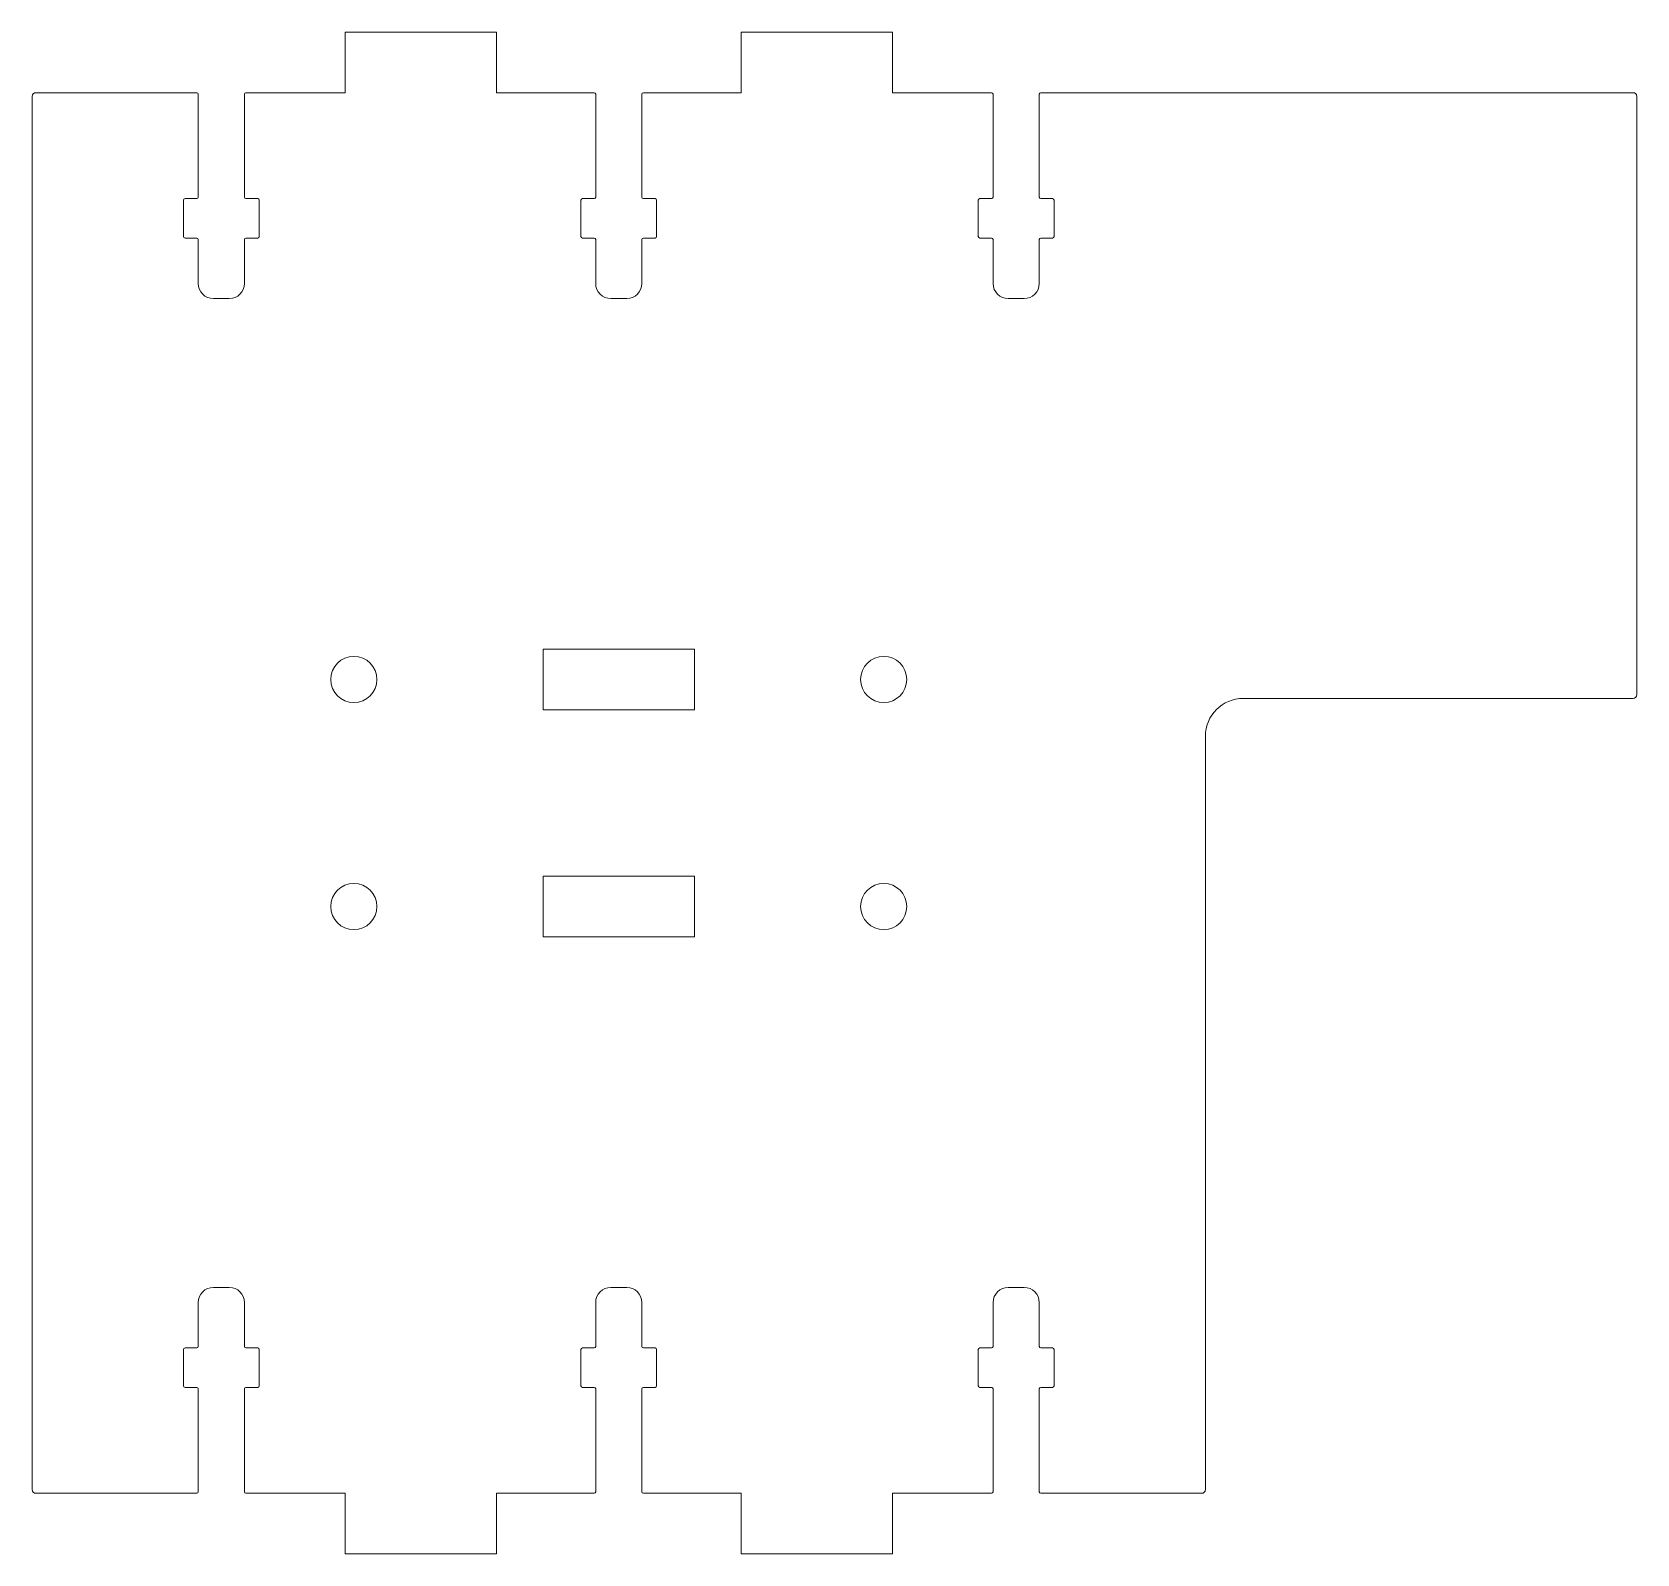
# Model space of a CAD drawing. Header units: millimetres. Extents: x 0 to 212, y -100 to 100.
import ezdxf

# ---------------------------------------------------------------- set-up
doc = ezdxf.new("R2010")
doc.units = ezdxf.units.MM
doc.layers.add('1', color=7, linetype='CONTINUOUS', true_color=0xffffff)

msp = doc.modelspace()

# ---------------------------------------------------------------- linework, layer by layer
at = {"layer": '1', "color": 163, "linetype": 'CONTINUOUS', "lineweight": 18}
for p, q in [((61.35, 100.5), (41.35, 100.5)), ((41.35, 100.5), (41.35, 92.5)), ((61.35, 92.5), (61.35, 100.5)), ((113.65, 100.5), (93.65, 100.5)), ((93.65, 100.5), (93.65, 92.5)), ((113.65, 92.5), (113.65, 100.5)), ((0, 92), (0, -92)), ((21.75, 92.5), (0.5, 92.5)), ((21.95, 78.7), (21.95, 92.3)), ((28.05, 92.3), (28.05, 78.7)), ((41.35, 92.5), (28.25, 92.5)), ((74.25, 92.5), (61.35, 92.5)), ((74.45, 78.7), (74.45, 92.3)), ((80.55, 92.3), (80.55, 78.7)), ((93.65, 92.5), (80.75, 92.5)), ((126.75, 92.5), (113.65, 92.5)), ((126.95, 78.7), (126.95, 92.3)), ((133.05, 92.3), (133.05, 78.7)), ((211.5, 92.5), (133.25, 92.5)), ((212, 13), (212, 92)), ((20.2, 78.5), (21.75, 78.5)), ((28.25, 78.5), (29.8, 78.5)), ((72.7, 78.5), (74.25, 78.5)), ((80.75, 78.5), (82.3, 78.5)), ((125.2, 78.5), (126.75, 78.5)), ((133.25, 78.5), (134.8, 78.5)), ((20, 73.5), (20, 78.3)), ((30, 78.3), (30, 73.5)), ((72.5, 73.5), (72.5, 78.3)), ((82.5, 78.3), (82.5, 73.5)), ((125, 73.5), (125, 78.3)), ((135, 78.3), (135, 73.5)), ((21.75, 73.3), (20.2, 73.3)), ((21.95, 67.3), (21.95, 73.1)), ((28.05, 73.1), (28.05, 67.3)), ((29.8, 73.3), (28.25, 73.3)), ((74.25, 73.3), (72.7, 73.3)), ((74.45, 67.3), (74.45, 73.1)), ((80.55, 73.1), (80.55, 67.3)), ((82.3, 73.3), (80.75, 73.3)), ((126.75, 73.3), (125.2, 73.3)), ((126.95, 67.3), (126.95, 73.1)), ((133.05, 73.1), (133.05, 67.3)), ((134.8, 73.3), (133.25, 73.3)), ((26.05, 65.3), (23.95, 65.3)), ((78.55, 65.3), (76.45, 65.3)), ((131.05, 65.3), (128.95, 65.3)), ((67.5, 11), (67.5, 19)), ((67.5, 19), (87.5, 19)), ((87.5, 19), (87.5, 11)), ((87.5, 11), (67.5, 11)), ((160, 12.5), (211.5, 12.5)), ((155, -92), (155, 7.5)), ((67.5, -19), (67.5, -11)), ((67.5, -11), (87.5, -11)), ((87.5, -11), (87.5, -19)), ((87.5, -19), (67.5, -19)), ((23.95, -65.3), (26.05, -65.3)), ((76.45, -65.3), (78.55, -65.3)), ((128.95, -65.3), (131.05, -65.3)), ((21.95, -73.1), (21.95, -67.3)), ((28.05, -67.3), (28.05, -73.1)), ((74.45, -73.1), (74.45, -67.3)), ((80.55, -67.3), (80.55, -73.1)), ((126.95, -73.1), (126.95, -67.3)), ((133.05, -67.3), (133.05, -73.1)), ((20, -78.3), (20, -73.5)), ((20.2, -73.3), (21.75, -73.3)), ((28.25, -73.3), (29.8, -73.3)), ((30, -73.5), (30, -78.3)), ((72.5, -78.3), (72.5, -73.5)), ((72.7, -73.3), (74.25, -73.3)), ((80.75, -73.3), (82.3, -73.3)), ((82.5, -73.5), (82.5, -78.3)), ((125, -78.3), (125, -73.5)), ((125.2, -73.3), (126.75, -73.3)), ((133.25, -73.3), (134.8, -73.3)), ((135, -73.5), (135, -78.3)), ((21.75, -78.5), (20.2, -78.5)), ((21.95, -92.3), (21.95, -78.7)), ((28.05, -78.7), (28.05, -92.3)), ((29.8, -78.5), (28.25, -78.5)), ((74.25, -78.5), (72.7, -78.5)), ((74.45, -92.3), (74.45, -78.7)), ((80.55, -78.7), (80.55, -92.3)), ((82.3, -78.5), (80.75, -78.5)), ((126.75, -78.5), (125.2, -78.5)), ((126.95, -92.3), (126.95, -78.7)), ((133.05, -78.7), (133.05, -92.3)), ((134.8, -78.5), (133.25, -78.5)), ((0.5, -92.5), (21.75, -92.5)), ((28.25, -92.5), (41.35, -92.5)), ((41.35, -92.5), (41.35, -100.5)), ((61.35, -100.5), (61.35, -92.5)), ((61.35, -92.5), (74.25, -92.5)), ((80.75, -92.5), (93.65, -92.5)), ((93.65, -92.5), (93.65, -100.5)), ((113.65, -100.5), (113.65, -92.5)), ((113.65, -92.5), (126.75, -92.5)), ((133.25, -92.5), (154.5, -92.5)), ((41.35, -100.5), (61.35, -100.5)), ((93.65, -100.5), (113.65, -100.5))]:
    msp.add_line(p, q, dxfattribs=at)
for centre in [(42.5, 15), (112.5, 15), (42.5, -15), (112.5, -15)]:
    msp.add_circle(centre, 3.05, dxfattribs=at)
for centre, radius, start, end in [((0.5, 92), 0.5, 90, 180), ((21.75, 92.3), 0.2, 0, 90), ((28.25, 92.3), 0.2, 90, 180), ((74.25, 92.3), 0.2, 360, 90), ((80.75, 92.3), 0.2, 90, 180), ((126.75, 92.3), 0.2, 0, 90), ((133.25, 92.3), 0.2, 90, 180), ((211.5, 92), 0.5, 0, 90), ((21.75, 78.7), 0.2, 270, 0), ((28.25, 78.7), 0.2, 180, 270), ((74.25, 78.7), 0.2, 270, 360), ((80.75, 78.7), 0.2, 180, 270), ((126.75, 78.7), 0.2, 270, 0), ((133.25, 78.7), 0.2, 180, 270), ((21.75, 73.1), 0.2, 0, 90), ((28.25, 73.1), 0.2, 90, 180), ((74.25, 73.1), 0.2, 360, 90), ((80.75, 73.1), 0.2, 90, 180), ((126.75, 73.1), 0.2, 0, 90), ((133.25, 73.1), 0.2, 90, 180), ((211.5, 13), 0.5, 270, 0), ((21.75, -73.1), 0.2, 270, 0), ((28.25, -73.1), 0.2, 180, 270), ((74.25, -73.1), 0.2, 270, 360), ((80.75, -73.1), 0.2, 180, 270), ((126.75, -73.1), 0.2, 270, 0), ((133.25, -73.1), 0.2, 180, 270), ((21.75, -78.7), 0.2, 0, 90), ((28.25, -78.7), 0.2, 90, 180), ((74.25, -78.7), 0.2, 360, 90), ((80.75, -78.7), 0.2, 90, 180), ((126.75, -78.7), 0.2, 0, 90), ((133.25, -78.7), 0.2, 90, 180), ((0.5, -92), 0.5, 180, 270), ((21.75, -92.3), 0.2, 270, 0), ((28.25, -92.3), 0.2, 180, 270), ((74.25, -92.3), 0.2, 270, 360), ((80.75, -92.3), 0.2, 180, 270), ((126.75, -92.3), 0.2, 270, 0), ((133.25, -92.3), 0.2, 180, 270), ((154.5, -92), 0.5, 270, 0)]:
    msp.add_arc(centre, radius, start, end, dxfattribs=at)
at = {"layer": '1', "color": 163, "linetype": 'CONTINUOUS', "lineweight": 18, "extrusion": (0, 0, -1)}
for centre, radius, start, end in [((-20.2, 78.3), 0.2, 0, 90), ((-29.8, 78.3), 0.2, 90, 180), ((-72.7, 78.3), 0.2, 0, 90), ((-82.3, 78.3), 0.2, 90, 180), ((-125.2, 78.3), 0.2, 0, 90), ((-134.8, 78.3), 0.2, 90, 180), ((-20.2, 73.5), 0.2, 270, 0), ((-29.8, 73.5), 0.2, 180, 270), ((-72.7, 73.5), 0.2, 270, 0), ((-82.3, 73.5), 0.2, 180, 270), ((-125.2, 73.5), 0.2, 270, 0), ((-134.8, 73.5), 0.2, 180, 270), ((-23.95, 67.3), 2, 270, 0), ((-26.05, 67.3), 2, 180, 270), ((-76.45, 67.3), 2, 270, 0), ((-78.55, 67.3), 2, 180, 270), ((-128.95, 67.3), 2, 270, 0), ((-131.05, 67.3), 2, 180, 270), ((-160, 7.5), 5, 0, 90), ((-23.95, -67.3), 2, 0, 90), ((-26.05, -67.3), 2, 90, 180), ((-76.45, -67.3), 2, 0, 90), ((-78.55, -67.3), 2, 90, 180), ((-128.95, -67.3), 2, 0, 90), ((-131.05, -67.3), 2, 90, 180), ((-20.2, -73.5), 0.2, 0, 90), ((-29.8, -73.5), 0.2, 90, 180), ((-72.7, -73.5), 0.2, 0, 90), ((-82.3, -73.5), 0.2, 90, 180), ((-125.2, -73.5), 0.2, 0, 90), ((-134.8, -73.5), 0.2, 90, 180), ((-20.2, -78.3), 0.2, 270, 0), ((-29.8, -78.3), 0.2, 180, 270), ((-72.7, -78.3), 0.2, 270, 0), ((-82.3, -78.3), 0.2, 180, 270), ((-125.2, -78.3), 0.2, 270, 0), ((-134.8, -78.3), 0.2, 180, 270)]:
    msp.add_arc(centre, radius, start, end, dxfattribs=at)

doc.saveas('drawing.dxf')
